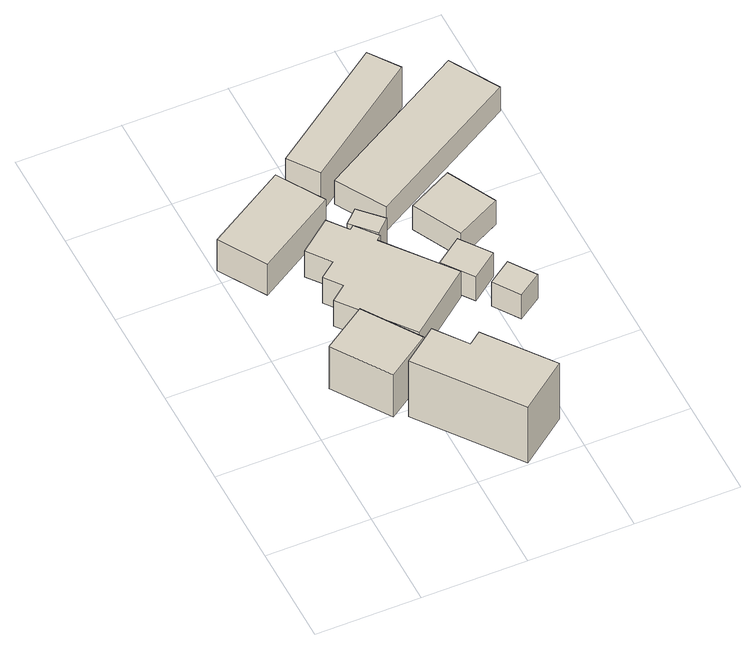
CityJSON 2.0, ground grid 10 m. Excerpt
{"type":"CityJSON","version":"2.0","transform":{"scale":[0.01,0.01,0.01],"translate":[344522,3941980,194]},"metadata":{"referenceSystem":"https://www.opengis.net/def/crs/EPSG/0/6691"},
"CityObjects":{
"building1":{"type":"Building","attributes":{"usage":"411","measuredHeight":5.8,"storeysAboveGround":2,"BuildingIDAttribute.prefecture":"14","BuildingIDAttribute.city":"14151","BuildingDetailAttribute.totalFloorArea":53.94,"BuildingDetailAttribute.buildingFootprintArea":26.97,"BuildingDetailAttribute.buildingStructureType":"601","BuildingDetailAttribute.buildingStructureOrgType":"1","BuildingDetailAttribute.orgUsage":"10","BuildingDetailAttribute.surveyYear":2015,"BuildingLandSlideRiskAttribute.description":"1","BuildingLandSlideRiskAttribute.areaType":"1"},"geometry":[{"type":"Solid","lod":"1","boundaries":[[[[0,1,2,3]],[[2,4,5,3]],[[1,6,4,2]],[[0,7,6,1]],[[3,5,7,0]],[[4,6,7,5]]]]}]},
"building2":{"type":"Building","attributes":{"usage":"411","measuredHeight":4.1,"storeysAboveGround":1,"BuildingIDAttribute.prefecture":"14","BuildingIDAttribute.city":"14151","BuildingDetailAttribute.totalFloorArea":46.1,"BuildingDetailAttribute.buildingFootprintArea":46.1,"BuildingDetailAttribute.buildingStructureType":"601","BuildingDetailAttribute.buildingStructureOrgType":"1","BuildingDetailAttribute.orgUsage":"10","BuildingDetailAttribute.surveyYear":2015,"BuildingLandSlideRiskAttribute.description":"1","BuildingLandSlideRiskAttribute.areaType":"1"},"geometry":[{"type":"Solid","lod":"1","boundaries":[[[[8,9,10,11]],[[10,12,13,11]],[[9,14,12,10]],[[8,15,14,9]],[[11,13,15,8]],[[12,14,15,13]]]]}]},
"building3":{"type":"Building","attributes":{"usage":"441","measuredHeight":7.8,"storeysAboveGround":2,"BuildingIDAttribute.prefecture":"14","BuildingIDAttribute.city":"14151","BuildingDetailAttribute.totalFloorArea":115.31,"BuildingDetailAttribute.buildingFootprintArea":57.66,"BuildingDetailAttribute.buildingStructureType":"610","BuildingDetailAttribute.buildingStructureOrgType":"2","BuildingDetailAttribute.orgUsage":"172","BuildingDetailAttribute.surveyYear":2015,"BuildingLandSlideRiskAttribute.description":"1","BuildingLandSlideRiskAttribute.areaType":"1"},"geometry":[{"type":"Solid","lod":"1","boundaries":[[[[16,17,18,19,20,21]],[[20,22,23,21]],[[19,24,22,20]],[[18,25,24,19]],[[17,26,25,18]],[[16,27,26,17]],[[21,23,27,16]],[[22,24,25,26,27,23]]]]}]},
"building4":{"type":"Building","attributes":{"usage":"411","measuredHeight":3.9,"storeysAboveGround":1,"BuildingIDAttribute.prefecture":"14","BuildingIDAttribute.city":"14151","BuildingDetailAttribute.totalFloorArea":89.02,"BuildingDetailAttribute.buildingFootprintArea":89.02,"BuildingDetailAttribute.buildingStructureType":"601","BuildingDetailAttribute.buildingStructureOrgType":"1","BuildingDetailAttribute.orgUsage":"10","BuildingDetailAttribute.surveyYear":2015,"BuildingLandSlideRiskAttribute.description":"1","BuildingLandSlideRiskAttribute.areaType":"1"},"geometry":[{"type":"Solid","lod":"1","boundaries":[[[[28,29,30,31,32,33,34,35,36,37,38,39]],[[38,40,41,39]],[[37,42,40,38]],[[36,43,42,37]],[[35,44,43,36]],[[34,45,44,35]],[[33,46,45,34]],[[32,47,46,33]],[[31,48,47,32]],[[30,49,48,31]],[[29,50,49,30]],[[28,51,50,29]],[[39,41,51,28]],[[40,42,43,44,45,46,47,48,49,50,51,41]]]]}]},
"building5":{"type":"Building","attributes":{"measuredHeight":3.6,"BuildingIDAttribute.prefecture":"14","BuildingIDAttribute.city":"14151","BuildingDetailAttribute.surveyYear":2015,"BuildingLandSlideRiskAttribute.description":"1","BuildingLandSlideRiskAttribute.areaType":"1"},"geometry":[{"type":"Solid","lod":"1","boundaries":[[[[52,53,54,55]],[[54,56,57,55]],[[53,58,56,54]],[[52,59,58,53]],[[55,57,59,52]],[[56,58,59,57]]]]}]},
"building6":{"type":"Building","attributes":{"BuildingIDAttribute.prefecture":"14","BuildingIDAttribute.city":"14151","BuildingDetailAttribute.surveyYear":2015,"BuildingLandSlideRiskAttribute.description":"1","BuildingLandSlideRiskAttribute.areaType":"1"},"geometry":[{"type":"Solid","lod":"1","boundaries":[[[[60,61,62,63]],[[62,64,65,63]],[[61,66,64,62]],[[60,67,66,61]],[[63,65,67,60]],[[64,66,67,65]]]]}]},
"building7":{"type":"Building","attributes":{"BuildingIDAttribute.prefecture":"14","BuildingIDAttribute.city":"14151","BuildingDetailAttribute.surveyYear":2015,"BuildingLandSlideRiskAttribute.description":"1","BuildingLandSlideRiskAttribute.areaType":"1"},"geometry":[{"type":"Solid","lod":"1","boundaries":[[[[68,69,70,71]],[[70,72,73,71]],[[69,74,72,70]],[[68,75,74,69]],[[71,73,75,68]],[[72,74,75,73]]]]}]},
"building8":{"type":"Building","attributes":{"usage":"414","measuredHeight":9.7,"storeysAboveGround":1,"BuildingIDAttribute.prefecture":"14","BuildingIDAttribute.city":"14151","BuildingDetailAttribute.totalFloorArea":48.64,"BuildingDetailAttribute.buildingFootprintArea":48.64,"BuildingDetailAttribute.buildingStructureType":"601","BuildingDetailAttribute.buildingStructureOrgType":"1","BuildingDetailAttribute.orgUsage":"44","BuildingDetailAttribute.surveyYear":2015,"BuildingLandSlideRiskAttribute.description":"1","BuildingLandSlideRiskAttribute.areaType":"1"},"geometry":[{"type":"Solid","lod":"1","boundaries":[[[[76,77,78,79]],[[78,80,81,79]],[[77,82,80,78]],[[76,83,82,77]],[[79,81,83,76]],[[80,82,83,81]]]]}]},
"building9":{"type":"Building","attributes":{"BuildingIDAttribute.prefecture":"14","BuildingIDAttribute.city":"14151","BuildingDetailAttribute.surveyYear":2015,"BuildingLandSlideRiskAttribute.description":"1","BuildingLandSlideRiskAttribute.areaType":"1"},"geometry":[{"type":"Solid","lod":"1","boundaries":[[[[84,85,86,87]],[[86,88,89,87]],[[85,90,88,86]],[[84,91,90,85]],[[87,89,91,84]],[[88,90,91,89]]]]}]},
"building10":{"type":"Building","attributes":{"usage":"414","storeysAboveGround":2,"BuildingIDAttribute.prefecture":"14","BuildingIDAttribute.city":"14151","BuildingDetailAttribute.totalFloorArea":152.95,"BuildingDetailAttribute.buildingFootprintArea":76.48,"BuildingDetailAttribute.buildingStructureType":"601","BuildingDetailAttribute.buildingStructureOrgType":"1","BuildingDetailAttribute.orgUsage":"44","BuildingDetailAttribute.surveyYear":2015,"BuildingLandSlideRiskAttribute.description":"1","BuildingLandSlideRiskAttribute.areaType":"1"},"geometry":[{"type":"Solid","lod":"1","boundaries":[[[[92,93,94,95]],[[94,96,97,95]],[[93,98,96,94]],[[92,99,98,93]],[[95,97,99,92]],[[96,98,99,97]]]]}]}
},
"vertices":[
[284,1453,117],[702,1734,117],[1057,1206,117],[639,925,117],[1057,1206,651],[639,925,651],[702,1734,651],[284,1453,651],
[1037,3128,99],[271,2662,99],[4,3101,99],[769,3567,99],[4,3101,490],[769,3567,490],[271,2662,490],[1037,3128,490],
[1929,351,64],[1471,5,64],[777,920,64],[1114,1175,64],[1340,875,64],[1462,968,64],[1340,875,765],[1462,968,765],[1114,1175,765],[777,920,765],[1471,5,765],[1929,351,765],
[628,2103,99],[780,2223,99],[654,2383,99],[815,2509,99],[646,2722,99],[960,2970,99],[1106,2784,99],[1146,2816,99],[1308,2612,99],[1260,2574,99],[1754,1948,99],[1135,1461,99],[1754,1948,422],[1135,1461,422],[1260,2574,422],[1308,2612,422],[1146,2816,422],[1106,2784,422],[960,2970,422],[646,2722,422],[815,2509,422],[654,2383,422],[780,2223,422],[628,2103,422],
[1449,2784,79],[1317,2659,79],[1116,2871,79],[1247,2996,79],[1116,2871,404],[1247,2996,404],[1317,2659,404],[1449,2784,404],
[1649,2154,75],[1903,2343,75],[2111,2063,75],[1858,1874,75],[2111,2063,375],[1858,1874,375],[1903,2343,375],[1649,2154,375],
[2348,1679,73],[2122,1522,73],[1952,1767,73],[2177,1924,73],[1952,1767,373],[2177,1924,373],[2122,1522,373],[2348,1679,373],
[2036,4448,63],[2237,4165,63],[1098,3352,63],[896,3634,63],[1098,3352,570],[896,3634,570],[2237,4165,570],[2036,4448,570],
[1718,2845,75],[2147,3064,75],[2384,2599,75],[1954,2380,75],[2384,2599,375],[1954,2380,375],[2147,3064,375],[1718,2845,375],
[2713,4254,47],[2982,3787,47],[1520,2948,47],[1251,3415,47],[1520,2948,347],[1251,3415,347],[2982,3787,347],[2713,4254,347]
]}
